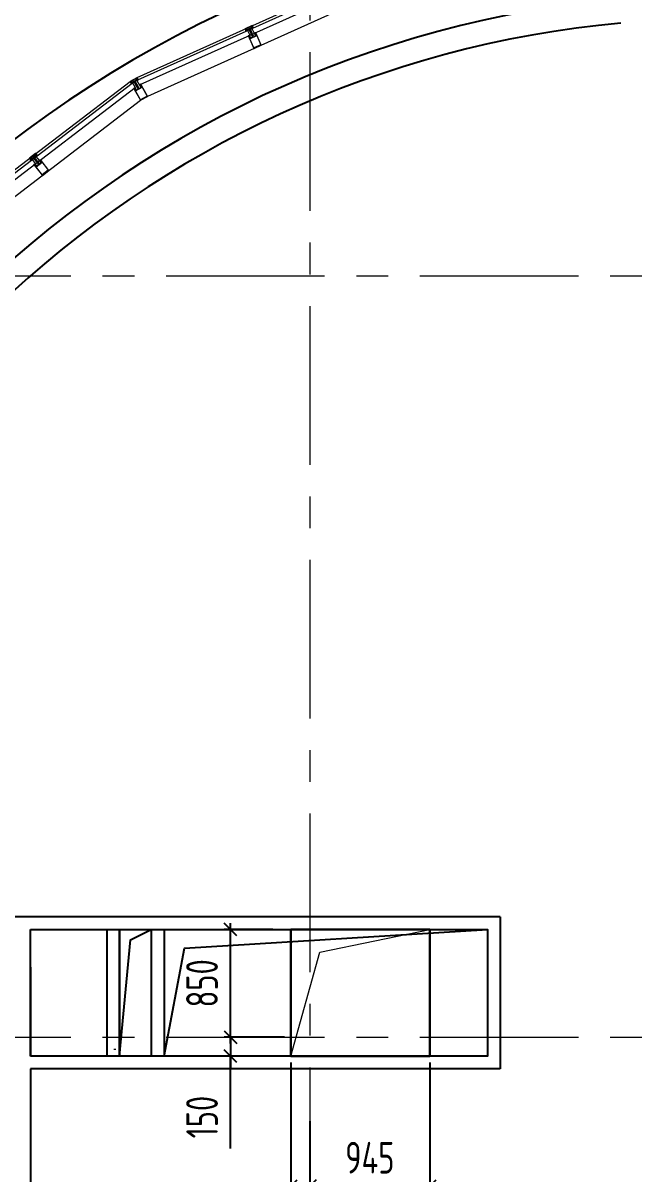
# Model space of a CAD drawing. Header units: millimetres. Extents: x 0 to 8967983, y -224399 to 13801.
# Drawn here: x 54332 to 59227, y -182259 to -173188 of the extents above; entities that cross this region are included whole.
import ezdxf
from ezdxf import colors
from ezdxf.entities.mleader import LeaderData, LeaderLine
from ezdxf.math import Vec2, Vec3

# ---------------------------------------------------------------- set-up
doc = ezdxf.new("R2010")
doc.units = ezdxf.units.MM
doc.header["$LTSCALE"] = 10
doc.linetypes.add('CENTER', pattern=[2, 1.25, -0.25, 0.25, -0.25])
for name, color, linetype, lineweight in [('013', 7, 'Continuous', 13), ('АР_Навесной фасад', 5, 'Continuous', 5), ('АР_Оси', 142, 'Continuous', 9), ('АР_Перегородки витражные', 152, 'Continuous', 13)]:
    doc.layers.add(name, color=color, linetype=linetype, lineweight=lineweight)
doc.layers.add('Архитектура', color=251, linetype='Continuous')
doc.layers.add('М_проемы ОВ нч', color=210, linetype='Continuous')
doc.layers.get('0').off()
doc.layers.get('0').freeze()
doc.styles.add('ISOCPEUR', font='isocpeur.TTF', dxfattribs={"width": 0.7})
doc.styles.add('ГОСТ 2.304', font='isocpeur.TTF', dxfattribs={"width": 0.7})
doc.dimstyles.new('СПДС', dxfattribs={"dimscale": 100, "dimtxt": 2.5, "dimasz": 1, "dimexe": 1.5, "dimexo": 0, "dimgap": 1, "dimtad": 1, "dimdec": 0, "dimrnd": 5, "dimtxsty": 'ГОСТ 2.304', "dimblk": 'OBLIQUE', "dimcen": 2.5, "dimdle": 1, "dimadec": 0, "dimazin": 2, "dimtfac": 0.75, "dimtdec": 0, "dimtmove": 1, "dimatfit": 3, "dimfxl": 1, "dimtolj": 1, "dimarcsym": 1})
pattern_1 = [(335.76716334, (-69115.3163, 318510.941), (0.651582564, 1.447617495), []), (65.76716334, (-69115.3163, 318510.941), (-1.447617495, 0.651582564), [])]

# ---------------------------------------------------------------- blocks, each defined once
blk = doc.blocks.new('стойка витр.')
h = blk.add_hatch()
h.set_pattern_fill('ANSI37', scale=0.5, angle=-69.23284)
h.set_pattern_definition(pattern_1)
edge = h.paths.add_edge_path()
edge.add_line((-22.7, 14.1), (-23, 15))
edge.add_arc((-23.4, 14.9), 0.427, 20.76054, 72.29996)
edge.add_arc((-23.2, 15.7), 0.427, 110.76398, 252.28796, ccw=False)
edge.add_line((-23.3, 16.1), (-22.3, 16.5))
edge.add_arc((-22.2, 16.3), 0.183, 20.74896, 110.78537, ccw=False)
edge.add_line((-22.1, 16.4), (-22, 16.3))
edge.add_arc((-21.9, 16.3), 0.183, 200.76661, 335.77797)
edge.add_line((-21.7, 16.3), (-21.1, 17.8))
edge.add_arc((-21.7, 18), 0.637, 344.39284, 381.72488)
edge.add_line((-21.1, 18.2), (-22.6, 22.1))
edge.add_arc((-23.2, 21.9), 0.637, 19.80945, 57.14149)
edge.add_line((-22.8, 22.4), (-24.3, 23.1))
edge.add_arc((-24.4, 23), 0.183, 65.75635, 200.76772)
edge.add_line((-24.5, 22.9), (-24.5, 22.8))
edge.add_arc((-24.7, 22.7), 0.183, -69.25104, 20.78537, ccw=False)
edge.add_line((-24.6, 22.6), (-25.6, 22.2))
edge.add_arc((-25.8, 22.6), 0.427, 149.24636, 290.77035, ccw=False)
edge.add_arc((-26.5, 23), 0.427, 329.23437, 380.77379)
edge.add_line((-26.1, 23.2), (-26.5, 24.2))
edge.add_arc((-26.7, 24.1), 0.183, 20.74896, 110.78537)
edge.add_line((-26.7, 24.3), (-33.5, 21.7))
edge.add_arc((-33.4, 21.4), 0.306, 107.61202, 200.68829)
edge.add_line((-33.7, 21.3), (-33.4, 20.7))
edge.add_arc((-33.1, 20.8), 0.304, 200.74529, 225.81236)
edge.add_line((-33.3, 20.5), (-31.8, 18.9))
edge.add_arc((-32, 18.7), 0.305, -108.86284, 45.7814, ccw=False)
edge.add_arc((-28.7, 27.8), 9.95, 231.95433, 250.04117, ccw=False)
edge.add_arc((-35.1, 19.6), 0.4, 42.30929, 119.22504)
edge.add_arc((-34.9, 19.6), 0.602, 134.39501, 228.6478)
edge.add_arc((-28.5, 27.8), 11, 232.08735, 240.88894)
edge.add_arc((-36.9, 12.9), 6.09, 40.7589, 60.61437, ccw=False)
edge.add_arc((-32.5, 16.6), 0.305, -34.89588, 41.60272, ccw=False)
edge.add_line((-32.3, 16.5), (-32.8, 15.8))
edge.add_arc((-32.5, 15.6), 0.305, 145.11007, 256.42425)
edge.add_line((-32.6, 15.3), (-31.7, 15.1))
edge.add_arc((-31.8, 14.8), 0.305, -34.88993, 76.42425, ccw=False)
edge.add_line((-31.5, 14.6), (-32.1, 13.9))
edge.add_arc((-31.8, 13.7), 0.305, 145.11007, 256.42425)
edge.add_line((-31.9, 13.4), (-31, 13.2))
edge.add_arc((-31.1, 12.9), 0.305, -24.22466, 76.42043, ccw=False)
edge.add_line((-30.8, 12.8), (-31.6, 11.1))
edge.add_arc((-31.3, 11), 0.305, 155.77106, 290.74029)
edge.add_line((-31.2, 10.7), (-22.8, 13.9))
edge.add_arc((-22.9, 14.1), 0.183, 290.74896, 380.74896)
edge = h.paths.add_edge_path(flags=16)
edge.add_line((-23.1, 21), (-22.2, 18.6))
edge.add_arc((-22.7, 18.4), 0.541, -69.23284, 20.76716, ccw=False)
edge.add_line((-22.5, 17.9), (-23.4, 17.6))
edge.add_arc((-23.6, 18.1), 0.541, 200.76716, 290.76716, ccw=False)
edge.add_line((-24.1, 17.9), (-25, 20.3))
edge.add_arc((-24.5, 20.5), 0.541, 110.76716, 200.76716, ccw=False)
edge.add_line((-24.7, 21), (-23.8, 21.4))
edge.add_arc((-23.6, 20.8), 0.541, 20.76716, 110.76716, ccw=False)
edge = h.paths.add_edge_path(flags=16)
edge.add_line((-26.9, 20.3), (-25.5, 16.7))
edge.add_arc((-26, 16.5), 0.541, -69.23284, 20.76716, ccw=False)
edge.add_line((-25.8, 16), (-28.2, 15.1))
edge.add_arc((-28.4, 15.6), 0.541, 200.76716, 290.76716, ccw=False)
edge.add_line((-28.9, 15.4), (-30.3, 19))
edge.add_arc((-29.8, 19.2), 0.541, 110.76716, 200.76716, ccw=False)
edge.add_line((-30, 19.7), (-27.5, 20.6))
edge.add_arc((-27.4, 20.1), 0.541, 20.76716, 110.76716, ccw=False)
h = blk.add_hatch()
h.set_pattern_fill('ANSI37', scale=0.5, angle=-69.23284)
h.set_pattern_definition([(335.76716334, (-69115.9168, 318510.7132), (0.651582564, 1.447617495), []), (65.76716334, (-69115.9168, 318510.7132), (-1.447617495, 0.651582564), [])])
edge = h.paths.add_edge_path()
edge.add_arc((-61.4, -46.2), 0.549, 155.76571, 200.76716)
edge.add_line((-61.9, -46), (-61.2, -44.4))
edge.add_arc((-61, -44.5), 0.183, 20.76716, 155.76571)
edge.add_line((-60.9, -44.4), (-60.8, -44.6))
edge.add_arc((-60.6, -44.6), 0.183, 200.76716, 290.76716)
edge.add_line((-60.6, -44.7), (-59.4, -44.3))
edge.add_arc((-59.6, -43.9), 0.427, -69.23284, 72.29364)
edge.add_arc((-59.3, -43.1), 0.427, 200.76716, 252.29364)
edge.add_line((-59.7, -43.2), (-63, -34.5))
edge.add_arc((-62.7, -34.4), 0.305, 110.76716, 200.76716)
edge.add_line((-62.8, -34.1), (-60.6, -33.3))
edge.add_arc((-60.4, -33.6), 0.304, 76.40287, 110.76716)
edge.add_line((-60.4, -33.3), (-60.1, -33.6))
edge.add_arc((-108.2, -55.9), 53, 16.7114, 24.82293)
edge.add_line((-57.4, -40.6), (-57.9, -41.3))
edge.add_arc((-57.7, -41.5), 0.305, 145.11089, 256.42344)
edge.add_line((-57.7, -41.8), (-56.9, -42))
edge.add_arc((-57, -42.3), 0.305, -34.88911, 76.42344)
edge.add_line((-56.7, -42.5), (-57.2, -43.3))
edge.add_arc((-56.9, -43.5), 0.305, 145.11089, 256.42344)
edge.add_line((-57, -43.8), (-56.1, -44))
edge.add_arc((-56.2, -44.3), 0.305, -34.88911, 76.42344)
edge.add_line((-56, -44.4), (-56.5, -45.1))
edge.add_arc((-56.2, -45.3), 0.305, 145.11089, 256.42344)
edge.add_line((-56.3, -45.6), (-55.4, -45.8))
edge.add_arc((-55.5, -46.1), 0.305, -34.88911, 76.42344)
edge.add_line((-55.3, -46.3), (-55.8, -47))
edge.add_arc((-55.5, -47.2), 0.305, 145.11089, 256.42344)
edge.add_line((-55.6, -47.5), (-54.7, -47.8))
edge.add_arc((-54.8, -48.1), 0.305, -34.88911, 76.42344)
edge.add_line((-54.5, -48.3), (-55, -49))
edge.add_arc((-54.8, -49.1), 0.305, 145.11089, 256.42344)
edge.add_line((-54.8, -49.4), (-54, -49.6))
edge.add_arc((-54.1, -49.9), 0.305, -34.88911, 76.42344)
edge.add_line((-53.8, -50.1), (-54.3, -50.8))
edge.add_arc((-54.1, -51), 0.305, 145.11089, 256.42344)
edge.add_line((-54.1, -51.3), (-53.3, -51.5))
edge.add_arc((-53.4, -51.8), 0.305, -43.67509, 76.4279)
edge.add_line((-53.1, -52), (-53.8, -52.6))
edge.add_arc((-53.6, -52.8), 0.305, 136.32859, 262.74713)
edge.add_arc((-54.6, -61.1), 7.99, 59.58604, 82.74713)
edge.add_arc((-50.7, -54.4), 0.305, 253.29101, 419.58604)
edge.add_arc((-52.6, -60.5), 6.03, 73.29101, 110.76716)
edge.add_line((-54.7, -54.9), (-54.8, -54.9))
edge.add_arc((-55, -54.5), 0.427, 200.76716, 290.76716)
edge.add_line((-55.4, -54.7), (-56.7, -51.1))
edge.add_arc((-56.3, -51), 0.427, 149.23664, 200.76716)
edge.add_arc((-57, -50.5), 0.427, -30.76336, 40.0143)
edge.add_arc((-57, -50.5), 0.427, 40.00046, 110.76716)
edge.add_line((-57.2, -50.1), (-58.3, -50.6))
edge.add_arc((-58.3, -50.7), 0.183, 110.76716, 200.76716)
edge.add_line((-58.4, -50.8), (-58.4, -51))
edge.add_arc((-58.5, -51.1), 0.183, 245.76862, 380.76716)
edge.add_line((-58.6, -51.3), (-60.2, -50.6))
edge.add_arc((-60, -50.1), 0.549, 200.76716, 245.76862)
edge.add_line((-60.5, -50.3), (-61.9, -46.4))
edge = h.paths.add_edge_path(flags=16)
edge.add_arc((-59.4, -49), 0.541, 200.76716, 290.76716)
edge.add_line((-60.8, -46.8), (-59.9, -49.2))
edge.add_arc((-60.3, -46.6), 0.541, 110.76716, 200.76716)
edge.add_line((-59.3, -45.7), (-60.5, -46.1))
edge.add_arc((-59.1, -46.2), 0.541, 20.76716, 110.76716)
edge.add_line((-57.7, -48.4), (-58.6, -46))
edge.add_arc((-58.2, -48.6), 0.541, -69.23284, 20.76716)
edge.add_line((-59.2, -49.5), (-58, -49.1))
h = blk.add_hatch()
h.set_pattern_fill('ANSI37', scale=0.5, angle=-69.23284)
h.set_pattern_definition(pattern_1)
edge = h.paths.add_edge_path()
edge.add_line((-7.6, -25.6), (-7.3, -26.5))
edge.add_arc((-7.7, -26.7), 0.427, -30.76563, 20.77379, ccw=False)
edge.add_arc((-6.9, -27.1), 0.427, 149.24636, 290.77035)
edge.add_line((-6.8, -27.5), (-5.8, -27.1))
edge.add_arc((-5.8, -27), 0.183, 290.74896, 380.78537)
edge.add_line((-5.7, -26.9), (-5.7, -26.8))
edge.add_arc((-5.5, -26.7), 0.183, 65.75635, 200.76772, ccw=False)
edge.add_line((-5.5, -26.5), (-4, -27.3))
edge.add_arc((-4.3, -27.8), 0.637, 19.80945, 57.14149, ccw=False)
edge.add_line((-3.7, -27.6), (-2.3, -31.5))
edge.add_arc((-2.9, -31.7), 0.637, -15.60716, 21.72488, ccw=False)
edge.add_line((-2.2, -31.9), (-2.8, -33.4))
edge.add_arc((-3, -33.4), 0.183, 200.76661, 335.77797, ccw=False)
edge.add_line((-3.2, -33.4), (-3.2, -33.3))
edge.add_arc((-3.4, -33.4), 0.183, 20.74896, 110.78537)
edge.add_line((-3.5, -33.2), (-4.5, -33.6))
edge.add_arc((-4.3, -34), 0.427, 110.76398, 252.28796)
edge.add_arc((-4.6, -34.8), 0.427, 20.76054, 72.29996, ccw=False)
edge.add_line((-4.2, -34.6), (-3.8, -35.7))
edge.add_arc((-4, -35.7), 0.183, -69.25104, 20.78537, ccw=False)
edge.add_line((-3.9, -35.9), (-10.6, -38.5))
edge.add_arc((-10.8, -38.2), 0.306, 200.84604, 293.92231, ccw=False)
edge.add_line((-11, -38.3), (-11.3, -37.6))
edge.add_arc((-11, -37.5), 0.304, 175.72197, 200.78904, ccw=False)
edge.add_line((-11.3, -37.5), (-11.3, -35.2))
edge.add_arc((-11.6, -35.2), 0.305, 355.75293, 510.39717)
edge.add_arc((-3.1, -39.8), 9.95, 151.49316, 169.57999)
edge.add_arc((-13.3, -38), 0.4, 282.30929, 359.22504, ccw=False)
edge.add_arc((-13.2, -37.8), 0.602, 172.88652, 267.13932, ccw=False)
edge.add_arc((-2.9, -39.7), 11, 160.64539, 169.44698, ccw=False)
edge.add_arc((-19.1, -34.1), 6.09, 340.91996, 360.77542)
edge.add_arc((-13.3, -34), 0.305, 359.93161, 436.4302)
edge.add_line((-13.2, -33.7), (-14.1, -33.5))
edge.add_arc((-14, -33.2), 0.305, 145.11007, 256.42425, ccw=False)
edge.add_line((-14.3, -33), (-13.7, -32.3))
edge.add_arc((-14, -32.2), 0.305, 325.11007, 436.42425)
edge.add_line((-13.9, -31.9), (-14.8, -31.7))
edge.add_arc((-14.7, -31.4), 0.305, 145.11007, 256.42425, ccw=False)
edge.add_line((-15, -31.2), (-14.4, -30.5))
edge.add_arc((-14.7, -30.3), 0.305, 325.11389, 425.75899)
edge.add_line((-14.6, -30), (-16.3, -29.3))
edge.add_arc((-16.2, -29), 0.305, 110.79404, 245.76326, ccw=False)
edge.add_line((-16.3, -28.7), (-7.9, -25.5))
edge.add_arc((-7.8, -25.7), 0.183, 20.78537, 110.78537, ccw=False)
edge = h.paths.add_edge_path(flags=16)
edge.add_line((-3.3, -31.1), (-4.3, -28.7))
edge.add_arc((-4.8, -28.9), 0.541, 20.76716, 110.76716)
edge.add_line((-5, -28.3), (-5.9, -28.7))
edge.add_arc((-5.7, -29.2), 0.541, 110.76716, 200.76716)
edge.add_line((-6.2, -29.4), (-5.3, -31.8))
edge.add_arc((-4.8, -31.6), 0.541, 200.76716, 290.76716)
edge.add_line((-4.6, -32.1), (-3.7, -31.8))
edge.add_arc((-3.9, -31.3), 0.541, 290.76716, 380.76716)
edge = h.paths.add_edge_path(flags=16)
edge.add_line((-6.7, -33), (-8, -29.4))
edge.add_arc((-8.5, -29.6), 0.541, 20.76716, 110.76716)
edge.add_line((-8.7, -29.1), (-11.1, -30))
edge.add_arc((-10.9, -30.5), 0.541, 110.76716, 200.76716)
edge.add_line((-11.4, -30.7), (-10.1, -34.3))
edge.add_arc((-9.6, -34.1), 0.541, 200.76716, 290.76716)
edge.add_line((-9.4, -34.6), (-7, -33.7))
edge.add_arc((-7.2, -33.2), 0.541, 290.76716, 380.76716)
at = {"lineweight": 0, "ltscale": 100, "transparency": 33554687}
for points in [[(-68.6, -58.5), (-90.2, -1.6), (-90, -1.3), (-89, -0.9), (-88.6, -1), (-87.7, -3.3), (-87.4, -3.4), (-86.7, -3.2), (-86.4, -2.8), (-87.3, -0.5), (-87.2, -0.2), (-82, 1.7), (-80.5, 1.3), (-79.7, 1.5), (-77.3, 4.2), (-77.8, 4.8), (-90.5, 0), (-91.4, -2), (-69.8, -59.1), (-67.8, -59.9), (-55.1, -55.1), (-55.2, -54.3), (-58.7, -53.8), (-59.5, -54.2), (-60.2, -55.7), (-65.4, -57.6), (-65.7, -57.4), (-66.6, -55.1), (-67, -55), (-67.7, -55.3), (-67.9, -55.6), (-67, -57.9), (-67.2, -58.3), (-68.2, -58.7)], [(65.9, 59.3), (-26.6, 24.2), (-25.9, 22.2), (-25.3, 22), (-24.8, 22.1), (-25.2, 23.2), (-20.5, 24.9), (-19.2, 21.4), (-18.8, 21.3), (-19, 20.8), (-17.7, 17.4), (-22.4, 15.6), (-22.7, 16.5), (-23.2, 16.4), (-23.4, 15.7), (-22.8, 13.9), (-17.2, 16), (-16.2, 17), (-15.5, 19.8), (-15.4, 20.1), (-17, 24.3), (-17.4, 24.6), (-17.5, 25.4), (-13.7, 26.9), (-12.5, 26.3), (-4.3, 4.8), (-4.9, 3.6), (-32.7, -7), (-32.8, -7.4), (-32.4, -8.4), (-31.1, -9.1), (-30.3, -8.8), (-29.8, -9.1), (-28.6, -8.7), (-28.6, -8.2), (-28.2, -8.5), (-27, -8.1), (-26.9, -7.5), (-26.5, -7.9), (-25.3, -7.5), (-25.3, -6.9), (-24.8, -7.2), (-23.6, -6.8), (-23.6, -6.3), (-23.1, -6.6), (-21.9, -6.2), (-21.9, -5.6), (-21.5, -6), (-20.3, -5.6), (-20.2, -5), (-19.8, -5.3), (-18.6, -4.9), (-18.4, -4.3), (-18, -4.7), (-17.4, -4.4), (-15.1, -4.8), (-14.5, -6.4), (-15.8, -7.9), (-15.9, -8.7), (-16.3, -8.3), (-17.4, -8.8), (-17.6, -9.3), (-18, -9), (-19.1, -9.4), (-19.3, -10), (-19.7, -9.6), (-20.8, -10.1), (-20.9, -10.6), (-21.4, -10.3), (-22.5, -10.7), (-22.6, -11.2), (-23, -10.9), (-24.3, -11.3), (-24.3, -11.9), (-24.7, -11.5), (-25.8, -12), (-26, -12.5), (-26.4, -12.2), (-27.6, -12.6), (-27.6, -13.1), (-28.1, -12.8), (-29.3, -13.3), (-29.3, -13.8), (-29.9, -15.1), (-29.5, -16.2), (-29.1, -16.3), (-1.3, -5.8), (-0.1, -6.4), (8.1, -27.9), (7.6, -29.2), (3.8, -30.6), (3.2, -29.8), (3.4, -29.5), (1.7, -25.2), (1.6, -25.1), (-0.9, -23.4), (-2.3, -23.3), (-7.8, -25.4), (-7.2, -27.2), (-6.5, -27.6), (-6, -27.4), (-6.4, -26.4), (-1.7, -24.6), (-0.4, -28.2), (0, -28.3), (-0.2, -28.7), (1.1, -32.2), (-3.6, -33.9), (-3.9, -33), (-4.4, -33.2), (-4.6, -33.8), (-4, -35.7), (88.6, -0.5), (89.2, 0.7), (67.2, 58.7)], [(63.8, 56.3), (85.1, 0.2), (10.6, -28), (-10.6, 28)]]:
    blk.add_lwpolyline(points, close=True, dxfattribs=at)
for points in [[(-73.6, -6.3), (-74.2, -6), (-74.8, -6.2), (-74.4, -7.2), (-76.6, -8, -0.414362), (-77, -7.8), (-79.3, -1.5, -0.414326), (-78.7, -0.2), (-77.3, 0.4), (-76.9, -0.7), (-76.3, -0.4), (-76.1, 0.3), (-77.3, 3.5, 0.551224), (-77.8, 3.6), (-79.9, 1.3, -0.267349), (-80.9, 1.1), (-82.1, 1.4, 0.249629), (-82.6, 1.3), (-86.2, -1.9, 0.827043), (-85.6, -2.8), (-82.1, -1.5, -0.414326), (-80.8, -2.1), (-78.1, -9.1, 0.414326), (-76.8, -9.7), (-75.7, -9.2, -0.082799), (-71.8, -16.3), (-68.3, -25.6), (-67.9, -25.7), (-68.1, -26.1), (-64.6, -35.3, -0.082799), (-62.8, -43.1), (-63.9, -43.6, 0.414326), (-64.5, -44.9), (-61.9, -51.9, -0.414326), (-62.5, -53.2), (-66, -54.5, 0.827043), (-65.8, -55.6), (-61, -55.6, 0.249629), (-60.6, -55.4), (-59.9, -54.3, -0.267349), (-59, -53.9), (-55.9, -54.2, 0.551224), (-55.6, -53.7), (-56.8, -50.5), (-57.5, -50.1), (-58, -50.4), (-57.6, -51.4), (-59.1, -52, -0.414326), (-60.5, -51.4), (-62.8, -45.1, -0.414362), (-62.7, -44.7), (-60.5, -43.9), (-60.1, -44.8), (-59.6, -44.6), (-59.3, -43.9)], [(-32.4, -8.4), (-32.8, -7.4, 0.523933), (-33.2, -7.2), (-64.2, -18.9, 0.414326), (-64.5, -19.6), (-64.1, -20.9, 0.410627), (-63.4, -21.2), (-62.7, -21, 0.492552), (-62.6, -20.7), (-62.8, -20.2, -0.441111), (-62.6, -19.9), (-60.8, -19.3, -0.208057), (-59.9, -19.4, -0.000016), (-56.9, -20.8, -0.439819), (-56.4, -22.2, -0.000016), (-57.7, -25.2, -0.208057), (-58.3, -25.9), (-60.1, -26.6, -0.441111), (-60.4, -26.5), (-60.6, -26, 0.492552), (-60.9, -25.9), (-61.5, -26.1, 0.410627), (-61.8, -26.8), (-61.3, -28.1, 0.414326), (-60.6, -28.4), (-29.6, -16.6, 0.523933), (-29.5, -16.2), (-29.8, -15.2)]]:
    blk.add_lwpolyline(points, format="xyb", close=True, dxfattribs=at)
at = {"color": 7, "lineweight": 0, "ltscale": 100, "transparency": 33554687}
for points in [[(-74.1, 3.3, 0.57795), (-74.3, 3.8), (-75.2, 3.8, -0.615334), (-75.4, 4.3, 0.101403), (-73.8, 7.1, 0.887085), (-74.4, 7.4, -0.164997), (-77.4, 4.9), (-77.5, 4.9, 0.414304), (-77.7, 4.3), (-76.4, 0.8, 0.228696), (-76.1, 0.5, -0.319049), (-75.8, 0.1, -0.319002), (-76.1, -0.3), (-77.2, -0.7, -0.4144), (-77.5, -0.6), (-77.6, -0.4, 0.668339), (-77.9, -0.4), (-78.6, -1.9, 0.198883), (-78.6, -2.4), (-77.2, -6.2, 0.198883), (-76.9, -6.5), (-75.3, -7.3, 0.668339), (-75.1, -7), (-75.1, -6.8, -0.4144), (-75, -6.6), (-73.9, -6.1, -0.710202), (-73.4, -6.7, 0.228696), (-73.4, -7.1), (-70.1, -15.8, 0.414362), (-69.7, -16), (-67.4, -15.1, 0.151171), (-67.3, -15), (-67.3, -14.6, 0.035408), (-69.9, -7.6), (-70.8, -7.4, -0.527868), (-71, -6.9), (-70.5, -6.2, 0.527868), (-70.6, -5.7), (-71.5, -5.4, -0.527868), (-71.7, -4.9), (-71.2, -4.2, 0.527868), (-71.4, -3.7), (-72.3, -3.5, -0.527868), (-72.4, -3.1), (-71.9, -2.4, 0.527868), (-72.1, -1.9), (-73, -1.7, -0.527868), (-73.1, -1.2), (-72.7, -0.4, 0.527868), (-72.8, 0.1), (-73.7, 0.3, -0.527868), (-73.9, 0.8), (-73.4, 1.5, 0.527868), (-73.5, 1.9), (-74.4, 2.1, -0.527868), (-74.6, 2.6)], [(-22.7, 14.1), (-23, 15, 0.228752), (-23.3, 15.3, -0.710164), (-23.3, 16.1), (-22.3, 16.5, -0.4144), (-22.1, 16.4), (-22, 16.3, 0.66825), (-21.7, 16.3), (-21.1, 17.8, 0.164348), (-21.1, 18.2), (-22.6, 22.1, 0.164348), (-22.8, 22.4), (-24.3, 23.1, 0.66825), (-24.5, 22.9), (-24.5, 22.8, -0.4144), (-24.6, 22.6), (-25.6, 22.2, -0.710164), (-26.1, 22.8, 0.228752), (-26.1, 23.2), (-26.5, 24.2, 0.4144), (-26.7, 24.3), (-33.5, 21.7, 0.430028), (-33.7, 21.3), (-33.4, 20.7, 0.109814), (-33.3, 20.5), (-31.8, 18.9, -0.800036), (-32.1, 18.4, -0.079083), (-34.8, 19.9, 0.348803), (-35.3, 20, 0.436125), (-35.3, 19.1, 0.038423), (-33.9, 18.2, -0.086853), (-32.3, 16.9, -0.346763), (-32.3, 16.5), (-32.8, 15.8, 0.527877), (-32.6, 15.3), (-31.7, 15.1, -0.527877), (-31.5, 14.6), (-32.1, 13.9, 0.527877), (-31.9, 13.4), (-31, 13.2, -0.469739), (-30.8, 12.8), (-31.6, 11.1, 0.667984), (-31.2, 10.7), (-22.8, 13.9, 0.414214)], [(-53.3, -51.5, -0.57795), (-53.1, -52), (-53.8, -52.6, 0.615334), (-53.6, -53.1, -0.101403), (-50.6, -54.2, -0.887085), (-50.8, -54.7, 0.164997), (-54.7, -54.9), (-54.8, -54.9, -0.414304), (-55.4, -54.7), (-56.7, -51.1, -0.228696), (-56.7, -50.8, 0.319049), (-56.7, -50.3, 0.319002), (-57.2, -50.1), (-58.3, -50.6, 0.4144), (-58.4, -50.8), (-58.4, -51, -0.668339), (-58.6, -51.3), (-60.2, -50.6, -0.198883), (-60.5, -50.3), (-61.9, -46.4, -0.198883), (-61.9, -46), (-61.2, -44.4, -0.668339), (-60.9, -44.4), (-60.8, -44.6, 0.4144), (-60.6, -44.7), (-59.4, -44.3, 0.710202), (-59.4, -43.5, -0.228696), (-59.7, -43.2), (-63, -34.5, -0.414362), (-62.8, -34.1), (-60.6, -33.3, -0.151171), (-60.4, -33.3), (-60.1, -33.6, -0.035408), (-57.4, -40.6), (-57.9, -41.3, 0.527868), (-57.7, -41.8), (-56.9, -42, -0.527868), (-56.7, -42.5), (-57.2, -43.3, 0.527868), (-57, -43.8), (-56.1, -44, -0.527868), (-56, -44.4), (-56.5, -45.1, 0.527868), (-56.3, -45.6), (-55.4, -45.8, -0.527868), (-55.3, -46.3), (-55.8, -47, 0.527868), (-55.6, -47.5), (-54.7, -47.8, -0.527868), (-54.5, -48.3), (-55, -49, 0.527868), (-54.8, -49.4), (-54, -49.6, -0.527868), (-53.8, -50.1), (-54.3, -50.8, 0.527868), (-54.1, -51.3)], [(-7.6, -25.6), (-7.3, -26.5, -0.228752), (-7.3, -26.9, 0.710164), (-6.8, -27.5), (-5.8, -27.1, 0.4144), (-5.7, -26.9), (-5.7, -26.8, -0.66825), (-5.5, -26.5), (-4, -27.3, -0.164348), (-3.7, -27.6), (-2.3, -31.5, -0.164348), (-2.2, -31.9), (-2.8, -33.4, -0.66825), (-3.2, -33.4), (-3.2, -33.3, 0.4144), (-3.5, -33.2), (-4.5, -33.6, 0.710164), (-4.5, -34.4, -0.228752), (-4.2, -34.6), (-3.8, -35.7, -0.4144), (-3.9, -35.9), (-10.6, -38.5, -0.430028), (-11, -38.3), (-11.3, -37.6, -0.109814), (-11.3, -37.5), (-11.3, -35.2, 0.800036), (-11.8, -35.1, 0.079083), (-12.9, -38, -0.348803), (-13.2, -38.4, -0.436125), (-13.8, -37.7, -0.038423), (-13.3, -36.1, 0.086853), (-13, -34, 0.346763), (-13.2, -33.7), (-14.1, -33.5, -0.527877), (-14.3, -33), (-13.7, -32.3, 0.527877), (-13.9, -31.9), (-14.8, -31.7, -0.527877), (-15, -31.2), (-14.4, -30.5, 0.469739), (-14.6, -30), (-16.3, -29.3, -0.667984), (-16.3, -28.7), (-7.9, -25.5, -0.414214)]]:
    blk.add_lwpolyline(points, format="xyb", close=True, dxfattribs=at)
for points in [[(-72, 0.1), (-72.9, -0.3)], [(-26.7, 24.3), (-26.7, 24.3)], [(-22.8, 13.9), (-22.8, 13.9)]]:
    blk.add_lwpolyline(points, dxfattribs=at)
blk.add_lwpolyline([(-72.9, -0.3), (-54.8, -48), (-53.9, -47.7), (-72, 0.1)], close=True)
at = {"lineweight": 0, "ltscale": 100, "transparency": 33554687}
for points in [[(-69.8, -5.6), (-69.2, -5.9), (-30.9, 8.6), (-30.6, 9.2), (-31.2, 10.7)], [(-56.1, -42), (-55.8, -41.4), (-17.5, -26.8), (-16.8, -27.1), (-16.3, -28.6)]]:
    blk.add_lwpolyline(points, dxfattribs=at)
at = {"color": 7}
for points in [[(-26.9, 20.3), (-25.5, 16.7, -0.414214), (-25.8, 16), (-28.2, 15.1, -0.414214), (-28.9, 15.4), (-30.3, 19, -0.414214), (-30, 19.7), (-27.5, 20.6, -0.414214)], [(-23.1, 21), (-22.2, 18.6, -0.414214), (-22.5, 17.9), (-23.4, 17.6, -0.414214), (-24.1, 17.9), (-25, 20.3, -0.414214), (-24.7, 21), (-23.8, 21.4, -0.414214)], [(-75.3, -1.9), (-74.4, -4.3, -0.414214), (-74.7, -5), (-75.9, -5.4, -0.414214), (-76.6, -5.1), (-77.5, -2.7, -0.414214), (-77.2, -2), (-76, -1.6, -0.414214)], [(-57.7, -48.4), (-58.6, -46, 0.414214), (-59.3, -45.7), (-60.5, -46.1, 0.414214), (-60.8, -46.8), (-59.9, -49.2, 0.414214), (-59.2, -49.5), (-58, -49.1, 0.414214)], [(-6.7, -33), (-8, -29.4, 0.414214), (-8.7, -29.1), (-11.1, -30, 0.414214), (-11.4, -30.7), (-10.1, -34.3, 0.414214), (-9.4, -34.6), (-7, -33.7, 0.414214)], [(-3.3, -31.1), (-4.3, -28.7, 0.414214), (-5, -28.3), (-5.9, -28.7, 0.414214), (-6.2, -29.4), (-5.3, -31.8, 0.414214), (-4.6, -32.1), (-3.7, -31.8, 0.414214)]]:
    blk.add_lwpolyline(points, format="xyb", close=True, dxfattribs=at)
at = {"color": 7, "lineweight": 0, "ltscale": 100, "transparency": 33554687}
blk.add_arc((-33.4, 21.4), 0.305, 110.75619, 200.77789, dxfattribs=at)
blk = doc.blocks.new('A$Ca602dfc3')
at = {"layer": 'АР_Навесной фасад', "ltscale": 100}
for p, q in [((1718, -116), (552, -1668.4)), ((1735.3, -125.1), (566, -1682.9)), ((1768.8, -150.2), (598.8, -1707.9)), ((1842.4, -231.5), (701.1, -1749.5)), ((-260.4, -3502.4), (522.6, -1722)), ((-243.4, -3512), (542.1, -1727)), ((-204.2, -3526.7), (580.1, -1743)), ((-95.9, -3544.7), (671.3, -1803.9))]:
    blk.add_line(p, q, dxfattribs=at)
at = {"layer": 'АР_Перегородки витражные', "xscale": -1}
for p, rotation in [((1201.2, -945.4), 163.6115593509506), ((612.9, -1736.5), 172.094651146425), ((210.9, -2641.5), 176.7667326082509)]:
    blk.add_blockref('стойка витр.', p, dxfattribs=dict(at, rotation=rotation))
blk = doc.blocks.new('_DOTSMALL')
at = {"color": 0, "linetype": 'ByBlock', "const_width": 0.5}
blk.add_lwpolyline([(-0.0625, 0, 1), (0.0625, 0, 1)], format="xyb", close=True, dxfattribs=at)
blk = doc.blocks.new('_Oblique')
at = {"color": 0, "linetype": 'ByBlock', "lineweight": -2}
blk.add_line((-0.5, -0.5), (0.5, 0.5), dxfattribs=at)
blk = doc.blocks.new('*D314')
at = {"layer": '013', "color": 0, "linetype": 'ByBlock', "lineweight": -2, "transparency": 16777216}
for p, q in [((57538, -181380.9), (57538, -182405.4)), ((56593.5, -181841.3), (56593.5, -182405.4)), ((56543.5, -182355.4), (57588, -182355.4))]:
    blk.add_line(p, q, dxfattribs=at)
at = {"layer": 'Defpoints', "color": 0, "linetype": 'ByBlock', "transparency": 16777216}
for p in [(57538, -181330.9), (56593.5, -181791.3), (57538, -182355.4)]:
    blk.add_point(p, dxfattribs=at)
at = {"layer": '013', "color": 0, "linetype": 'ByBlock', "lineweight": -2, "transparency": 16777216, "xscale": 100, "yscale": 100, "zscale": 100, "rotation": 180}
blk.add_blockref('_Oblique', (56593.5, -182355.4), dxfattribs=at)
at = {"layer": '013', "color": 0, "linetype": 'ByBlock', "lineweight": -2, "transparency": 16777216, "xscale": 100, "yscale": 100, "zscale": 100}
blk.add_blockref('_Oblique', (57538, -182355.4), dxfattribs=at)
at = {"layer": '013', "color": 0, "linetype": 'ByBlock', "transparency": 16777216, "insert": (57065.7, -182130.4), "char_height": 250, "attachment_point": 5, "style": 'ГОСТ 2.304'}
blk.add_mtext('\\A1;945', dxfattribs=at)
blk = doc.blocks.new('*D315')
at = {"layer": '013', "color": 0, "linetype": 'ByBlock', "lineweight": -2, "transparency": 16777216}
for p, q in [((56300.9, -180330.9), (55918.2, -180330.9)), ((55968.2, -181230.9), (55968.2, -180280.9)), ((56393.5, -181180.9), (55918.2, -181180.9))]:
    blk.add_line(p, q, dxfattribs=at)
at = {"layer": 'Defpoints', "color": 0, "linetype": 'ByBlock', "transparency": 16777216}
for p in [(55968.2, -180330.9), (56350.9, -180330.9), (56443.5, -181180.9)]:
    blk.add_point(p, dxfattribs=at)
at = {"layer": '013', "color": 0, "linetype": 'ByBlock', "lineweight": -2, "transparency": 16777216, "xscale": 100, "yscale": 100, "zscale": 100}
for p, rotation in [((55968.2, -180330.9), 90), ((55968.2, -181180.9), 270)]:
    blk.add_blockref('_Oblique', p, dxfattribs=dict(at, rotation=rotation))
at = {"layer": '013', "color": 0, "linetype": 'ByBlock', "transparency": 16777216, "insert": (55743.2, -180755.9), "char_height": 250, "attachment_point": 5, "rotation": 90, "style": 'ГОСТ 2.304'}
blk.add_mtext('\\A1;850', dxfattribs=at)
blk = doc.blocks.new('*D468')
at = {"layer": '013', "color": 0, "linetype": 'ByBlock', "lineweight": -2, "transparency": 16777216}
for p, q in [((56443.5, -181380.9), (56443.5, -182405.4)), ((56593.5, -181841.3), (56593.5, -182405.4)), ((56443.5, -182355.4), (56343.5, -182355.4)), ((56593.5, -182355.4), (56443.5, -182355.4)), ((56593.5, -182355.4), (56443.5, -182355.4)), ((56518.5, -182355.4), (56691, -182930.4)), ((56593.5, -182355.4), (56693.5, -182355.4)), ((56691, -182930.4), (57188.5, -182930.4))]:
    blk.add_line(p, q, dxfattribs=at)
at = {"layer": 'Defpoints', "color": 0, "linetype": 'ByBlock', "transparency": 16777216}
for p in [(56443.5, -181330.9), (56593.5, -181791.3), (56443.5, -182355.4)]:
    blk.add_point(p, dxfattribs=at)
at = {"layer": '013', "color": 0, "linetype": 'ByBlock', "lineweight": -2, "transparency": 16777216, "xscale": 100, "yscale": 100, "zscale": 100}
blk.add_blockref('_Oblique', (56443.5, -182355.4), dxfattribs=at)
at = {"layer": '013', "color": 0, "linetype": 'ByBlock', "lineweight": -2, "transparency": 16777216, "xscale": 100, "yscale": 100, "zscale": 100, "rotation": 180}
blk.add_blockref('_Oblique', (56593.5, -182355.4), dxfattribs=at)
at = {"layer": '013', "color": 0, "linetype": 'ByBlock', "transparency": 16777216, "insert": (56939.7, -182705.4), "char_height": 250, "attachment_point": 5, "style": 'ГОСТ 2.304'}
blk.add_mtext('\\A1;150', dxfattribs=at)
blk = doc.blocks.new('*D469')
at = {"layer": '013', "color": 0, "linetype": 'ByBlock', "lineweight": -2, "transparency": 16777216}
for p, q in [((55968.2, -181180.9), (55968.2, -181080.9)), ((56393.5, -181180.9), (55918.2, -181180.9)), ((55968.2, -181180.9), (55968.2, -181330.9)), ((55968.2, -181180.9), (55968.2, -181330.9)), ((56393.5, -181330.9), (55918.2, -181330.9)), ((55968.2, -181330.9), (55968.2, -181430.9)), ((55968.2, -182059), (55968.2, -181330.9))]:
    blk.add_line(p, q, dxfattribs=at)
at = {"layer": 'Defpoints', "color": 0, "linetype": 'ByBlock', "transparency": 16777216}
for p in [(56443.5, -181180.9), (55968.2, -181330.9), (56443.5, -181330.9)]:
    blk.add_point(p, dxfattribs=at)
at = {"layer": '013', "color": 0, "linetype": 'ByBlock', "lineweight": -2, "transparency": 16777216, "xscale": 100, "yscale": 100, "zscale": 100}
for p, rotation in [((55968.2, -181180.9), 270), ((55968.2, -181330.9), 90)]:
    blk.add_blockref('_Oblique', p, dxfattribs=dict(at, rotation=rotation))
at = {"layer": '013', "color": 0, "linetype": 'ByBlock', "transparency": 16777216, "insert": (55743.2, -181810.2), "char_height": 250, "attachment_point": 5, "rotation": 90, "style": 'ГОСТ 2.304'}
blk.add_mtext('\\A1;150', dxfattribs=at)

msp = doc.modelspace()

# ---------------------------------------------------------------- linework, layer by layer
at = {"layer": '013', "color": 1, "linetype": 'ByBlock'}
msp.add_lwpolyline([(56443.5, -181330.9), (56671.7, -180510.4), (57538, -180330.9)], dxfattribs=at)
at = {"layer": 'АР_Оси', "linetype": 'CENTER', "ltscale": 100}
for p, q in [((56593.5, -165418.4), (56593.5, -218973.7)), ((41459.8, -175180.9), (116782.1, -175180.9)), ((41459.8, -175180.9), (116782.1, -175180.9)), ((41459.8, -181180.9), (116782.1, -181180.9))]:
    msp.add_line(p, q, dxfattribs=at)
at = {"layer": 'Архитектура', "lineweight": 25, "transparency": 33554684}
for p, q in [((58093.5, -180230.9), (51455.3, -180230.9)), ((58093.5, -180230.9), (58093.5, -181430.9)), ((54392, -180330.9), (57993.5, -180330.9)), ((54392, -181330.9), (54392, -180330.9)), ((54993.5, -180330.9), (54993.5, -181330.9)), ((55093.5, -180330.9), (55093.5, -181330.9)), ((55343.5, -180330.9), (55343.5, -181330.9)), ((55443.5, -180330.9), (55443.5, -181330.9)), ((57993.5, -180330.9), (57993.5, -181330.9)), ((54392, -180627.7), (54392, -181330.9)), ((55056.6, -181273.1), (55056.6, -181280.8)), ((55056.6, -181280.8), (55056.6, -181273.1)), ((57995.4, -181330.9), (54392, -181330.9)), ((54392, -181430.9), (54392, -183857.8)), ((58093.5, -181430.9), (54392, -181430.9))]:
    msp.add_line(p, q, dxfattribs=at)
msp.add_lwpolyline([(55093.5, -180330.9), (57993.5, -180330.9), (57993.5, -181330.9), (55093.5, -181330.9)], close=True, dxfattribs=at)
for points in [[(55093.5, -181330.9), (55178.2, -180414.1), (55343.5, -180330.9)], [(55443.5, -181330.9), (55604.1, -180478.5), (57993.5, -180330.9)]]:
    msp.add_lwpolyline(points, dxfattribs=at)
for centre, radius, start, end in [((59800.3, -181386.8), 9148.9, 94.87234, 175.19782), ((59801.1, -181388.5), 8425.7, 94.87652, 174.79678), ((59801.1, -181388.5), 8235.7, 95.26614, 171.91961)]:
    msp.add_arc(centre, radius, start, end, dxfattribs=at)
at = {"layer": 'М_проемы ОВ нч', "color": 1, "linetype": 'ByBlock', "lineweight": 30}
msp.add_lwpolyline([(56443.5, -181330.9), (57538, -181330.9), (57538, -180330.9), (56443.5, -180330.9)], close=True, dxfattribs=at)

# ---------------------------------------------------------------- block references
at = {"layer": 'Архитектура', "lineweight": 25, "transparency": 33554684, "xscale": -1, "rotation": 90.47171515599885}
msp.add_blockref('A$Ca602dfc3', (53503.9, -173110), dxfattribs=at)

# ---------------------------------------------------------------- dimensions: what is measured, and where the dimension line sits
at = {"layer": '013', "color": 1, "linetype": 'ByBlock'}
dim = msp.add_linear_dim(base=(55968.2, -180330.9), p1=(56443.5, -181180.9), p2=(56350.9, -180330.9), angle=90, dimstyle='СПДС', override={"dimexe": 0.5, "dimexo": 0.5, "dimdle": 0.5}, dxfattribs=at)
dim.commit()
dim.dimension.update_dxf_attribs({"geometry": '*D315', "text_midpoint": (55743.2, -180755.9)})
dim = msp.add_linear_dim(base=(55968.2, -181330.9), p1=(56443.5, -181180.9), p2=(56443.5, -181330.9), angle=90, dimstyle='СПДС', override={"dimexe": 0.5, "dimexo": 0.5}, dxfattribs=at)
dim.commit()
dim.dimension.update_dxf_attribs({"geometry": '*D469', "text_midpoint": (55743.1, -181810.2), "dimtype": 160})
for base, p1, p2, override, picture, middle in [((56443.5, -182355.4), (56593.5, -181791.3), (56443.5, -181330.9), {"dimexe": 0.5, "dimexo": 0.5}, '*D468', (56791, -182705.4)), ((57537.9581, -182355.4077), (56593.4534, -181791.312), (57537.9581, -181330.8688), {"dimasz": 1, "dimexe": 0.5, "dimexo": 0.5, "dimrnd": 5, "dimdle": 0.5}, '*D314', (57065.7058, -182130.4077))]:
    dim = msp.add_linear_dim(base=base, p1=p1, p2=p2, dimstyle='СПДС', override=override, dxfattribs=at)
    dim.commit()
    dim.dimension.update_dxf_attribs({"geometry": picture, "text_midpoint": middle})

# ---------------------------------------------------------------- leaders
at = {"layer": 'Архитектура', "lineweight": 25, "transparency": 33554684}
ml = msp.add_multileader_mtext('Standard', dxfattribs=at)
ml.set_content('0,000', color=256, style='ISOCPEUR')
ml.set_leader_properties(color=256, linetype='Continuous', lineweight=-1)
ml.set_arrow_properties(name='DOTSMALL')
ml.build(insert=Vec2(0, 0))
ml.multileader.update_dxf_attribs({"has_text_frame": 1, "text_left_attachment_type": 4, "text_right_attachment_type": 4, "dogleg_length": 100, "arrow_head_size": 180})
ctx = ml.context
ctx.base_point, ctx.char_height, ctx.arrow_head_size, ctx.landing_gap_size, ctx.plane_origin = Vec3(109227.8, -179824.1, 0), 250, 180, 50, Vec3(109146.4, -181025, 0)
ctx.left_attachment, ctx.right_attachment = 4, 4
notes = []
notes.append((ctx, [(0, (0, 0, 0), (0, 0), (1, 0), 1, [])]))
ctx.mtext.insert, ctx.mtext.width, ctx.mtext.line_spacing_style, ctx.mtext.flow_direction = Vec3(109277.8, -179424.1, 0), 852.697, 2, 5
ml = msp.add_multileader_mtext('Standard', dxfattribs=at)
ml.set_content('0,000', color=256, style='ISOCPEUR')
ml.set_leader_properties(color=256, linetype='Continuous', lineweight=-1)
ml.set_arrow_properties(name='DOTSMALL')
ml.build(insert=Vec2(0, 0))
ml.multileader.update_dxf_attribs({"has_text_frame": 1, "text_left_attachment_type": 4, "text_right_attachment_type": 4, "dogleg_length": 100, "arrow_head_size": 180})
ctx = ml.context
ctx.base_point, ctx.char_height, ctx.arrow_head_size, ctx.landing_gap_size, ctx.plane_origin = Vec3(93570.6, -179043.5, 0), 250, 180, 50, Vec3(91409.4, -179568.1, 0)
ctx.left_attachment, ctx.right_attachment = 4, 4
notes.append((ctx, [(0, (0, 0, 0), (0, 0), (1, 0), 1, [])]))
ctx.mtext.insert, ctx.mtext.width, ctx.mtext.line_spacing_style, ctx.mtext.flow_direction = Vec3(93620.6, -178643.5, 0), 852.697, 2, 5
ml = msp.add_multileader_mtext('Standard', dxfattribs=at)
ml.set_content('0,000', color=256, style='ISOCPEUR')
ml.set_leader_properties(color=256, linetype='Continuous', lineweight=-1)
ml.set_arrow_properties(name='DOTSMALL')
ml.build(insert=Vec2(0, 0))
ml.multileader.update_dxf_attribs({"has_text_frame": 1, "text_left_attachment_type": 4, "text_right_attachment_type": 4, "dogleg_length": 100, "arrow_head_size": 180})
ctx = ml.context
ctx.base_point, ctx.char_height, ctx.arrow_head_size, ctx.landing_gap_size, ctx.plane_origin = Vec3(55258.7, -205011.7, 0), 250, 180, 50, Vec3(53097.5, -205536.3, 0)
ctx.left_attachment, ctx.right_attachment = 4, 4
notes.append((ctx, [(0, (0, 0, 0), (0, 0), (1, 0), 1, [])]))
ctx.mtext.insert, ctx.mtext.width, ctx.mtext.line_spacing_style, ctx.mtext.flow_direction = Vec3(55308.7, -204611.7, 0), 852.697, 2, 5
ml = msp.add_multileader_mtext('Standard', dxfattribs=at)
ml.set_content('-2,650', color=256, style='ISOCPEUR')
ml.set_leader_properties(color=256, linetype='Continuous', lineweight=-1)
ml.set_arrow_properties(name='DOTSMALL')
ml.build(insert=Vec2(0, 0))
ml.multileader.update_dxf_attribs({"has_text_frame": 1, "text_left_attachment_type": 4, "text_right_attachment_type": 4, "dogleg_length": 100, "arrow_head_size": 180})
ctx = ml.context
ctx.base_point, ctx.char_height, ctx.arrow_head_size, ctx.landing_gap_size, ctx.plane_origin = Vec3(97964.9, -185922.1), 250, 180, 50, Vec3(95803.7, -186513.4)
ctx.left_attachment, ctx.right_attachment = 4, 4
notes.append((ctx, [(0, (0, 0, 0), (0, 0), (1, 0), 1, [])]))
ctx.mtext.insert, ctx.mtext.width, ctx.mtext.line_spacing_style, ctx.mtext.flow_direction = Vec3(98014.9, -185588.8), 852.697, 2, 5
ml = msp.add_multileader_mtext('Standard', dxfattribs=at)
ml.set_content('{\\W0.8;-2,250}', color=256, style='ISOCPEUR')
ml.set_leader_properties(color=256, linetype='Continuous', lineweight=-1)
ml.set_arrow_properties(name='DOTSMALL')
ml.build(insert=Vec2(0, 0))
ml.multileader.update_dxf_attribs({"has_text_frame": 1, "text_left_attachment_type": 4, "text_right_attachment_type": 4, "dogleg_length": 100, "arrow_head_size": 180})
ctx = ml.context
ctx.base_point, ctx.char_height, ctx.arrow_head_size, ctx.landing_gap_size, ctx.plane_origin = Vec3(69101.2, -196521.6), 250, 180, 50, Vec3(68896.1, -197241.9)
ctx.left_attachment, ctx.right_attachment = 4, 4
notes.append((ctx, [(0, (0, 0, 0), (0, 0), (1, 0), 1, [])]))
ctx.mtext.insert, ctx.mtext.width, ctx.mtext.defined_height, ctx.mtext.line_spacing_style, ctx.mtext.flow_direction = Vec3(69151.2, -196188.3), 769.989, 343.9, 2, 5
ml = msp.add_multileader_mtext('Standard', dxfattribs=at)
ml.set_content('%%P0,000', color=256, style='ISOCPEUR')
ml.set_leader_properties(color=256, linetype='Continuous', lineweight=-1)
ml.set_arrow_properties(name='DOTSMALL')
ml.build(insert=Vec2(0, 0))
ml.multileader.update_dxf_attribs({"has_text_frame": 1, "text_left_attachment_type": 4, "text_right_attachment_type": 4, "dogleg_length": 100, "arrow_head_size": 180})
ctx = ml.context
ctx.base_point, ctx.char_height, ctx.arrow_head_size, ctx.landing_gap_size, ctx.plane_origin = Vec3(112176.9, -179831.6), 250, 180, 50, Vec3(109105.9, -181421.1)
ctx.left_attachment, ctx.right_attachment = 4, 4
notes.append((ctx, [(0, (0, 0, 0), (0, 0), (1, 0), 1, [])]))
ctx.mtext.insert, ctx.mtext.width, ctx.mtext.line_spacing_style, ctx.mtext.flow_direction = Vec3(112226.9, -179498.3), 852.697, 2, 5
ml = msp.add_multileader_mtext('Standard', dxfattribs=at)
ml.set_content('%%P0,000', color=256, style='ISOCPEUR')
ml.set_leader_properties(color=256, linetype='Continuous', lineweight=-1)
ml.set_arrow_properties(name='DOTSMALL')
ml.build(insert=Vec2(0, 0))
ml.multileader.update_dxf_attribs({"has_text_frame": 1, "text_left_attachment_type": 4, "text_right_attachment_type": 4, "dogleg_length": 100, "arrow_head_size": 180})
ctx = ml.context
ctx.base_point, ctx.char_height, ctx.arrow_head_size, ctx.landing_gap_size, ctx.plane_origin = Vec3(75855.9, -202520.9), 250, 180, 50, Vec3(72784.8, -204110.5)
ctx.left_attachment, ctx.right_attachment = 4, 4
notes.append((ctx, [(0, (0, 0, 0), (0, 0), (1, 0), 1, [])]))
ctx.mtext.insert, ctx.mtext.width, ctx.mtext.line_spacing_style, ctx.mtext.flow_direction = Vec3(75905.9, -202187.6), 852.697, 2, 5
ml = msp.add_multileader_mtext('Standard', dxfattribs=at)
ml.set_content('+2,100', color=256, style='ISOCPEUR')
ml.set_leader_properties(color=256, linetype='Continuous', lineweight=-1)
ml.set_arrow_properties(name='DOTSMALL')
ml.build(insert=Vec2(0, 0))
ml.multileader.update_dxf_attribs({"has_text_frame": 1, "text_left_attachment_type": 4, "text_right_attachment_type": 4, "dogleg_length": 100, "arrow_head_size": 180})
ctx = ml.context
ctx.base_point, ctx.char_height, ctx.arrow_head_size, ctx.landing_gap_size, ctx.plane_origin = Vec3(108644.7, -173339.4, 0), 250, 180, 50, Vec3(108563.3, -174607, 0)
ctx.left_attachment, ctx.right_attachment = 4, 4
notes.append((ctx, [(0, (0, 0, 0), (0, 0), (1, 0), 1, [])]))
ctx.mtext.insert, ctx.mtext.width, ctx.mtext.line_spacing_style, ctx.mtext.flow_direction = Vec3(108694.7, -173006.1, 0), 852.697, 2, 5
ml = msp.add_multileader_mtext('Standard', dxfattribs=at)
ml.set_content('%%P0,000', color=256, style='ISOCPEUR')
ml.set_leader_properties(color=256, linetype='Continuous', lineweight=-1)
ml.set_arrow_properties(name='DOTSMALL')
ml.build(insert=Vec2(0, 0))
ml.multileader.update_dxf_attribs({"has_text_frame": 1, "text_left_attachment_type": 4, "text_right_attachment_type": 4, "dogleg_length": 100, "arrow_head_size": 180})
ctx = ml.context
ctx.base_point, ctx.char_height, ctx.arrow_head_size, ctx.landing_gap_size, ctx.plane_origin = Vec3(73396.1, -204238.8), 250, 180, 50, Vec3(70277.3, -203473.6)
ctx.left_attachment, ctx.right_attachment = 4, 4
notes.append((ctx, [(0, (0, 0, 0), (0, 0), (1, 0), 1, [])]))
ctx.mtext.insert, ctx.mtext.width, ctx.mtext.line_spacing_style, ctx.mtext.flow_direction = Vec3(73446.1, -203905.4), 852.697, 2, 5
ml = msp.add_multileader_mtext('Standard', dxfattribs=at)
ml.set_content('%%P0,000', color=256, style='ISOCPEUR')
ml.set_leader_properties(color=256, linetype='Continuous', lineweight=-1)
ml.set_arrow_properties(name='DOTSMALL')
ml.build(insert=Vec2(0, 0))
ml.multileader.update_dxf_attribs({"has_text_frame": 1, "text_left_attachment_type": 4, "text_right_attachment_type": 4, "dogleg_length": 100, "arrow_head_size": 180})
ctx = ml.context
ctx.base_point, ctx.char_height, ctx.arrow_head_size, ctx.landing_gap_size, ctx.plane_origin = Vec3(56873.3, -196097.7), 250, 180, 50, Vec3(54712, -197046.5)
ctx.left_attachment, ctx.right_attachment = 4, 4
notes.append((ctx, [(0, (0, 0, 0), (0, 0), (1, 0), 1, [])]))
ctx.mtext.insert, ctx.mtext.width, ctx.mtext.line_spacing_style, ctx.mtext.flow_direction = Vec3(56923.3, -195764.4), 852.697, 2, 5
ml = msp.add_multileader_mtext('Standard', dxfattribs=at)
ml.set_content('Л.3', color=256, style='ISOCPEUR')
ml.set_leader_properties(color=256, linetype='Continuous', lineweight=-1)
ml.set_arrow_properties(name='DOTSMALL')
ml.build(insert=Vec2(0, 0))
ml.multileader.update_dxf_attribs({"has_text_frame": 1, "text_left_attachment_type": 4, "text_right_attachment_type": 4, "dogleg_length": 100, "arrow_head_size": 180})
ctx = ml.context
ctx.base_point, ctx.char_height, ctx.arrow_head_size, ctx.landing_gap_size, ctx.plane_origin = Vec3(73917.9, -204990.7), 250, 180, 50, Vec3(98695.6, -215170.2)
ctx.left_attachment, ctx.right_attachment = 4, 4
notes.append((ctx, [(0, (0, 0, 0), (0, 0), (1, 0), 1, [])]))
ctx.mtext.insert, ctx.mtext.width, ctx.mtext.line_spacing_style, ctx.mtext.flow_direction = Vec3(73967.9, -204657.4), 852.697, 2, 5
ml = msp.add_multileader_mtext('Standard', dxfattribs=at)
ml.set_content('Л.5', color=256, style='ISOCPEUR')
ml.set_leader_properties(color=256, linetype='Continuous', lineweight=-1)
ml.set_arrow_properties(name='DOTSMALL')
ml.build(insert=Vec2(0, 0))
ml.multileader.update_dxf_attribs({"has_text_frame": 1, "text_left_attachment_type": 4, "text_right_attachment_type": 4, "dogleg_length": 100, "arrow_head_size": 180})
ctx = ml.context
ctx.base_point, ctx.char_height, ctx.arrow_head_size, ctx.landing_gap_size, ctx.plane_origin = Vec3(108596.3, -175873.7), 250, 180, 50, Vec3(133832.2, -187496.8)
ctx.left_attachment, ctx.right_attachment = 4, 4
notes.append((ctx, [(0, (0, 0, 0), (0, 0), (1, 0), 1, [])]))
ctx.mtext.insert, ctx.mtext.width, ctx.mtext.line_spacing_style, ctx.mtext.flow_direction = Vec3(108646.3, -175540.3), 852.697, 2, 5
ml = msp.add_multileader_mtext('Standard', dxfattribs=at)
ml.set_content('%%P0,000', color=256, style='ISOCPEUR')
ml.set_leader_properties(color=256, linetype='Continuous', lineweight=-1)
ml.set_arrow_properties(name='DOTSMALL')
ml.build(insert=Vec2(0, 0))
ml.multileader.update_dxf_attribs({"has_text_frame": 1, "text_left_attachment_type": 4, "text_right_attachment_type": 4, "dogleg_length": 100, "arrow_head_size": 180})
ctx = ml.context
ctx.base_point, ctx.char_height, ctx.arrow_head_size, ctx.landing_gap_size, ctx.plane_origin = Vec3(63143.1, -178000.7, -0.2), 250, 180, 50, Vec3(60072, -179590.2, -0.2)
ctx.left_attachment, ctx.right_attachment = 4, 4
notes.append((ctx, [(0, (0, 0, 0), (0, 0), (1, 0), 1, [])]))
ctx.mtext.insert, ctx.mtext.width, ctx.mtext.line_spacing_style, ctx.mtext.flow_direction = Vec3(63193.1, -177667.4, -0.2), 852.697, 2, 5
for ctx, leaders in notes:
    for number, flags, end, landing, length, lines in leaders:
        leader = LeaderData()
        leader.index, (leader.has_last_leader_line, leader.has_dogleg_vector, leader.attachment_direction) = number, flags
        leader.last_leader_point, leader.dogleg_vector, leader.dogleg_length = Vec3(end), Vec3(landing), length
        for number, points, colour, breaks in lines:
            line = LeaderLine()
            line.index, line.vertices, line.color, line.breaks = number, Vec3.list(points), colors.encode_raw_color(colour), breaks
            leader.lines.append(line)
        ctx.leaders.append(leader)

doc.saveas('drawing.dxf')
